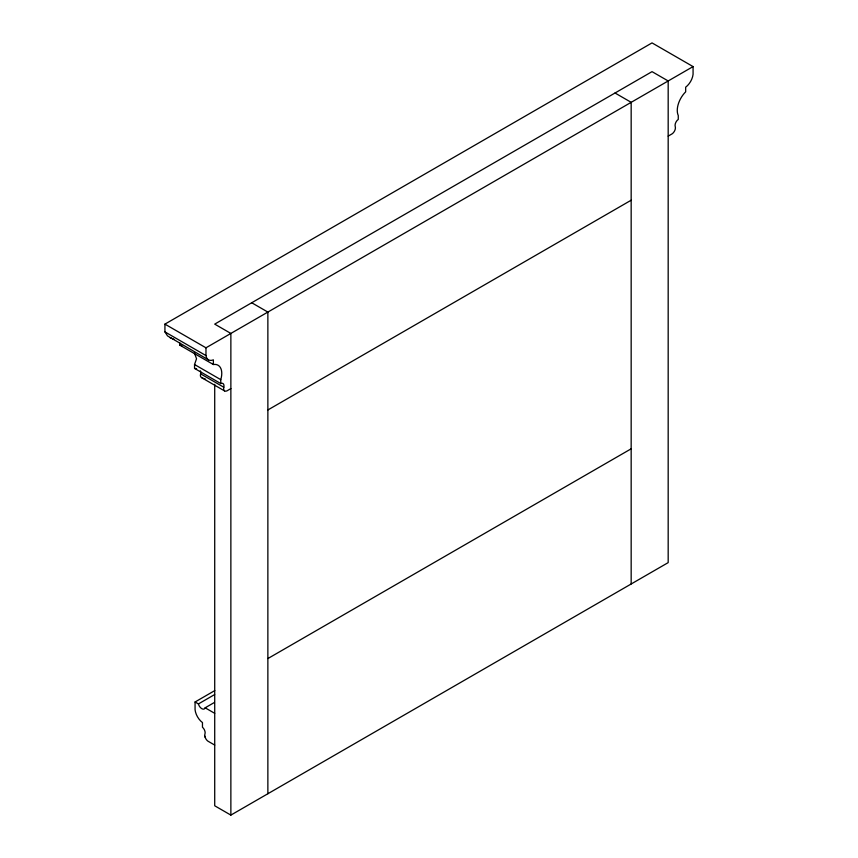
<?xml version="1.0" encoding="UTF-8"?>
<svg xmlns="http://www.w3.org/2000/svg" width="858" height="858" viewBox="0 0 858 858"><rect width="100%" height="100%" fill="white"/><g stroke="black" fill="none" stroke-linecap="round" stroke-linejoin="round"><path stroke-width="1.29" d="M200.332 370.817C202.005 373.037 198.488 376.351 201.995 377.885L224.506 390.883M230.866 388.599L226.834 390.926A5.094 2.939 -60 0 1 223.799 387.237A5.051 2.917 -60 0 0 220.774 383.547L194.541 368.404L194.541 364.521L196.536 358.73L194.401 352.96M208.44 359.867L167.514 335.907L164.929 331.885L164.929 324.12L652.026 42.9L693.071 66.592L693.071 74.367A12.302 7.111 -60 0 1 685.671 87.184L685.671 91.838A17.846 10.307 -60 0 0 678.27 115.54L678.27 119.423A5.051 2.917 -60 0 0 675.246 126.587A5.094 2.939 -60 0 1 672.211 133.794L668.178 136.122M164.929 324.12L205.974 347.812L693.071 66.592M267.868 409.963L631.166 200.214M267.868 658.558L631.166 448.809M214.714 745.076L207.99 741.194A5.094 2.939 60 0 1 205.341 737.773L204.794 735.724A5.094 2.939 60 0 1 204.955 733.987A5.051 2.917 60 0 0 202.467 727.23L202.467 722.565A12.302 7.111 60 0 1 195.066 709.748L195.066 701.983L214.779 690.593M195.066 701.983L198.423 703.925L214.661 694.551M198.423 703.925A5.019 2.896 60 0 0 201.791 708.665A5.019 2.896 60 0 0 205.148 707.807L214.436 702.455M230.866 815.1L668.178 562.623L668.178 80.963L652.026 71.643L214.714 324.12L230.866 333.44L230.866 815.1L214.714 805.78L214.714 384.33M194.541 368.404L196.6 368.704M205.588 379.172L201.995 377.885M179.73 342.771L179.73 345.098L181.832 345.624M174.399 339.478L169.863 337.591M615.025 93.007L631.166 102.327L631.166 583.987M251.726 302.756L267.868 312.076L267.868 793.736M164.929 331.885L205.974 355.587A12.302 7.111 -60 0 0 213.374 359.856L213.374 364.521A17.846 10.307 -60 0 1 220.774 379.665L220.774 383.547M179.73 345.098L213.374 364.521M194.541 364.521L220.774 379.665M200.579 373.831L223.799 387.237M205.148 707.807L214.714 713.33M204.88 736.228L205.159 737.279M205.974 347.812L205.974 355.587"/></g></svg>
